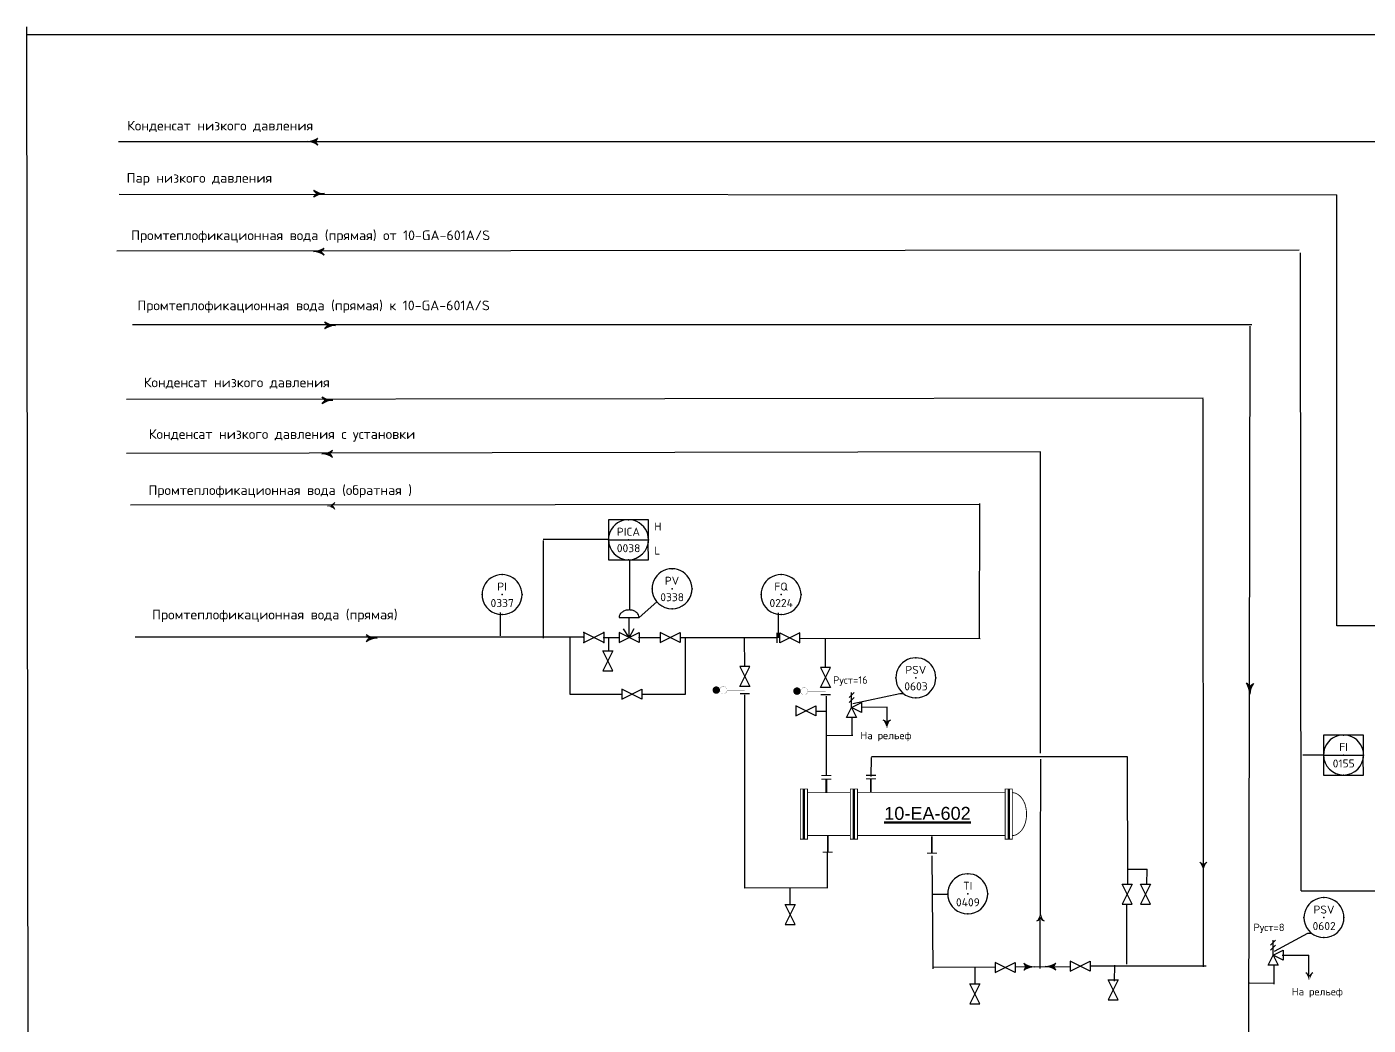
# Model space of a CAD drawing. Extents: x 71 to 279, y 48 to 143.
# Drawn here: x 143.11 to 163.84, y 62.29 to 77.71 of the extents above; entities that cross this region are included whole.
import ezdxf
from ezdxf.enums import TextEntityAlignment as Align

# ---------------------------------------------------------------- set-up
doc = ezdxf.new("R2010")
doc.units = 0
doc.header["$MEASUREMENT"] = 0
doc.linetypes.add('SDASH', pattern=[0.09375, 0.046875, -0.046875])
doc.layers.get('0').update_dxf_attribs({"linetype": 'CONTINUOUS'})
for name, color, linetype in [('IN-ATTRIBS', 7, 'CONTINUOUS'), ('IN-INST-TAP', 7, 'CONTINUOUS'), ('IN-INSTRUMENT', 7, 'SDASH'), ('IN-MAJ-PROC', 7, 'CONTINUOUS'), ('IN-MIN-PROC', 7, 'CONTINUOUS'), ('IN-PNEUMATIC', 7, 'CONTINUOUS'), ('IN-TEXT', 51, 'CONTINUOUS'), ('LASER', 7, 'CONTINUOUS')]:
    doc.layers.add(name, color=color, linetype=linetype)
doc.styles.add('ATTRIBS', font='SIMPLEX', dxfattribs={"width": 0.8, "height": 0.125})
doc.styles.add('HELV', font='HELV', dxfattribs={"height": 0.15})
doc.styles.add('NARROW', font='simplex', dxfattribs={"width": 0.75, "height": 0.1})
doc.styles.add('S1', font='SIMPLEX.shx')
doc.styles.add('SIMPLEX', font='SIMPLEX')

# ---------------------------------------------------------------- blocks, each defined once
blk = doc.blocks.new('BUBTEXT')
at = {"layer": 'IN-ATTRIBS'}
for p in [(0, 0.25), (-0.25, 0), (0, 0), (0.25, 0), (0, -0.25)]:
    blk.add_point(p, dxfattribs=at)
at = {"layer": 'IN-ATTRIBS', "flags": 1}
for tag, style, width, p in [('IDNUM', 'ATTRIBS', 0.8, (0.009, 0.584)), ('DWGNO', 'ATTRIBS', 0.8, (0.003, 0.447)), ('FILENO', 'ATTRIBS', 0.8, (-0.003, 0.311)), ('LOC', 'ATTRIBS', 0.8, (-0.08, -0.422)), ('SIG', 'ATTRIBS', 0.8, (-0.087, -0.563)), ('INSTALL', 'ATTRIBS', 0.8, (-0.087, -0.699)), ('SERV', 'ATTRIBS', 0.8, (-0.083, -0.838)), ('DATE', 'ATTRIBS', 0.8, (-0.088, -0.969)), ('DES', 'NARROW', 0.75, (-0.087, -1.102)), ('CSYS', 'NARROW', 0.75, (-0.087, -1.243))]:
    blk.add_attdef(tag, text='', height=0.1, dxfattribs=dict(at, style=style, width=width)).set_placement(p, align=Align.CENTER)
at = {"layer": 'IN-ATTRIBS', "style": 'ATTRIBS', "flags": 1}
blk.add_attdef('SYSCDI', text='', height=0.1, dxfattribs=at).set_placement((-0.312, 0.312), align=Align.RIGHT)
at = {"layer": 'IN-ATTRIBS', "style": 'S1'}
for tag, p in [('XT', (0.324, 0.257)), ('A1', (0.323, 0.115)), ('A2', (0.323, -0.035)), ('A3', (0.323, -0.185)), ('RES', (0.323, -0.342))]:
    blk.add_attdef(tag, p, '', height=0.1, dxfattribs=at)
at = {"layer": 'IN-ATTRIBS', "style": 'ATTRIBS'}
blk.add_attdef('SYSCDV', text='', height=0.1, dxfattribs=at).set_placement((-0.312, 0.141), align=Align.RIGHT)
at = {"layer": 'IN-ATTRIBS', "style": 'S1'}
for tag, p in [('INSTTYPE', (0, 0.05)), ('TAGNUM', (0.002, -0.156)), ('MD', (0.402, -0.565)), ('SZ', (0.402, -0.696))]:
    blk.add_attdef(tag, text='', height=0.1, dxfattribs=at).set_placement(p, align=Align.CENTER)
blk = doc.blocks.new('VALVTEXT')
at = {"layer": 'IN-ATTRIBS'}
for p in [(0, 0.0625), (0, 0), (0.25, 0.0625), (0.25, 0), (0, -0.0625), (0.25, -0.0625)]:
    blk.add_point(p, dxfattribs=at)
at = {"layer": 'IN-ATTRIBS', "style": 'S1', "flags": 1}
for tag, p in [('DWGNO', (0.125, 0.4375)), ('IDNUM', (0.125, 0.5625)), ('FILENO', (0.125, 0.3125))]:
    blk.add_attdef(tag, text='', height=0.1, dxfattribs=at).set_placement(p, align=Align.CENTER)
at = {"layer": 'IN-ATTRIBS', "style": 'S1'}
for tag, p in [('MODE', (0.125, 0.078125)), ('SIZE', (0.125, -0.1875))]:
    blk.add_attdef(tag, text='', height=0.1, dxfattribs=at).set_placement(p, align=Align.CENTER)
blk = doc.blocks.new('PE2')
for points in [[(0, 0, 0.150368), (0.188, 0.062, 0.150368)], [(0.125, 0, 0.206864), (0.188, 0.062, 0.206864)], [(0.125, 0, -0.206864), (0.188, -0.062, -0.206864)]]:
    blk.add_lwpolyline(points, format="xyb")
blk.add_arc((-0.008, -0.336), 0.336, 54.4623, 88.6678)
for points in [[(0, 0), (0.125, 0), (0.04, 0.003), (0.141, 0.008)], [(0, 0), (0.125, 0), (0.04, -0.003), (0.141, -0.008)], [(0.04, 0.003), (0.141, 0.008), (0.079, 0.011), (0.156, 0.019)], [(0.079, 0.011), (0.156, 0.019), (0.117, 0.024), (0.169, 0.031)], [(0.117, 0.024), (0.169, 0.031), (0.154, 0.041), (0.179, 0.046)], [(0.154, 0.041), (0.179, 0.046), (0.188, 0.062)], [(0.04, -0.003), (0.141, -0.008), (0.079, -0.011), (0.156, -0.019)], [(0.079, -0.011), (0.156, -0.019), (0.117, -0.024), (0.169, -0.031)], [(0.117, -0.024), (0.169, -0.031), (0.154, -0.041), (0.179, -0.046)], [(0.154, -0.041), (0.179, -0.046), (0.188, -0.062)]]:
    blk.add_solid(points)

msp = doc.modelspace()

# ---------------------------------------------------------------- linework, layer by layer
at = {"color": 7}
for p, q in [((143.151, 52.375), (143.114, 77.714)), ((152.1, 69.795, 0.76), (151.09, 69.794, 0.76)), ((151.09, 69.779, 0.76), (151.09, 68.272, 0.76)), ((150.434, 68.308, 0.76), (150.434, 68.666, 0.76)), ((150.566, 68.609, 0.76), (150.566, 68.609, 0.76)), ((154.728, 68.276, 0.76), (154.728, 68.661, 0.76)), ((154.811, 68.619, 0.76), (154.811, 68.619, 0.76)), ((155.876, 67.265, 0.76), (156.6, 67.416, 0.76)), ((156.6, 67.416, 0.76), (156.658, 67.416, 0.76)), ((162.826, 66.464, 0.76), (162.829, 66.464, 0.76)), ((163.158, 66.464, 0.76), (162.826, 66.464, 0.76)), ((157.343, 64.314, 0.76), (157.105, 64.314, 0.76)), ((162.388, 63.439, 0.76), (162.907, 63.713, 0.76)), ((162.907, 63.713, 0.76), (162.964, 63.713, 0.76))]:
    msp.add_line(p, q, dxfattribs=at)
at = {"color": 6, "linetype": 'Continuous'}
msp.add_line((143.114, 77.594), (209.845, 77.594), dxfattribs=at)
at = {"color": 3}
msp.add_line((161.995, 61.924, 0.76), (162.014, 73.089, 0.76), dxfattribs=at)
at = {"color": 3, "linetype": 'Continuous'}
for p, q in [((157.837, 70.337, 0.76), (144.716, 70.328, 0.76)), ((164.628, 68.462, 0.76), (163.353, 68.464, 0.76)), ((151.498, 68.287, 0.76), (144.79, 68.287, 0.76)), ((151.723, 68.288, 0.76), (151.486, 68.288, 0.76)), ((151.506, 68.279, 0.76), (151.506, 67.408, 0.76)), ((152.256, 68.277, 0.76), (152.019, 68.277, 0.76)), ((152.896, 68.276, 0.76), (152.584, 68.277, 0.76)), ((153.289, 67.408, 0.76), (153.289, 68.282, 0.76)), ((151.506, 67.408, 0.76), (152.309, 67.408, 0.76)), ((152.616, 67.408, 0.76), (153.289, 67.408, 0.76))]:
    msp.add_line(p, q, dxfattribs=at)
at = {"linetype": 'Continuous'}
for p, q in [((152.1, 69.792, 0.76), (152.718, 69.792, 0.76)), ((152.42, 69.149, 0.76), (152.42, 69.149, 0.76)), ((152.42, 68.28, 0.76), (152.332, 68.416, 0.76)), ((152.42, 68.279, 0.76), (152.498, 68.421, 0.76)), ((163.148, 66.467, 0.76), (163.766, 66.467, 0.76))]:
    msp.add_line(p, q, dxfattribs=at)
at = {"color": 2}
for p, q in [((152.265, 68.591, 0.76), (152.574, 68.591, 0.76)), ((152.42, 68.282, 0.76), (152.42, 68.591, 0.76)), ((152.574, 68.205, 0.76), (152.265, 68.359, 0.76)), ((152.265, 68.205, 0.76), (152.574, 68.359, 0.76)), ((152.265, 68.359, 0.76), (152.265, 68.205, 0.76)), ((152.574, 68.359, 0.76), (152.574, 68.205, 0.76)), ((154.706, 68.201, 0.76), (154.706, 68.355, 0.76)), ((155.896, 67.432, 0.76), (155.818, 67.355, 0.76)), ((155.896, 67.355, 0.76), (155.818, 67.278, 0.76)), ((155.857, 67.2, 0.76), (155.857, 67.432, 0.76)), ((155.78, 67.046, 0.76), (155.857, 67.2, 0.76)), ((155.857, 67.2, 0.76), (156.011, 67.278, 0.76)), ((155.857, 67.2, 0.76), (155.934, 67.046, 0.76)), ((156.011, 67.123, 0.76), (155.857, 67.2, 0.76)), ((156.011, 67.278, 0.76), (156.011, 67.123, 0.76)), ((155.934, 67.046, 0.76), (155.78, 67.046, 0.76)), ((162.408, 63.607, 0.76), (162.331, 63.529, 0.76)), ((162.408, 63.529, 0.76), (162.331, 63.452, 0.76)), ((162.369, 63.375, 0.76), (162.369, 63.607, 0.76)), ((162.369, 63.375, 0.76), (162.524, 63.452, 0.76)), ((162.524, 63.452, 0.76), (162.524, 63.297, 0.76)), ((162.292, 63.22, 0.76), (162.369, 63.375, 0.76)), ((162.446, 63.22, 0.76), (162.292, 63.22, 0.76)), ((162.369, 63.375, 0.76), (162.446, 63.22, 0.76)), ((162.524, 63.297, 0.76), (162.369, 63.375, 0.76))]:
    msp.add_line(p, q, dxfattribs=at)
at = {"color": 2, "linetype": 'Continuous'}
msp.add_line((152.107, 68.066, 0.76), (152.105, 68.282, 0.76), dxfattribs=at)
at = {"elevation": 0.76}
for points in [[(152.718, 69.745), (152.718, 70.101), (152.1, 70.101), (152.1, 69.745)], [(152.1, 69.745), (152.1, 69.483), (152.718, 69.483), (152.714, 69.745)], [(163.766, 66.42), (163.766, 66.776), (163.148, 66.776), (163.148, 66.42)], [(163.148, 66.42), (163.148, 66.158), (163.766, 66.158), (163.762, 66.42)]]:
    msp.add_lwpolyline(points, dxfattribs=at)
at = {"color": 2, "elevation": 0.76}
msp.add_lwpolyline([(152.574, 68.591, 0.126822), (152.563, 68.634, 0.10607), (152.529, 68.673, 0.085783), (152.481, 68.698, 0.075445), (152.42, 68.707, 0.075445), (152.359, 68.698, 0.085783), (152.311, 68.673, 0.10607), (152.276, 68.634, 0.126822), (152.265, 68.591)], format="xyb", dxfattribs=at)
for points in [[(151.719, 68.205), (152.028, 68.359), (152.028, 68.205), (151.719, 68.359)], [(152.898, 68.205), (153.207, 68.359), (153.207, 68.205), (152.898, 68.359)], [(155.058, 68.355), (154.749, 68.201), (154.749, 68.355), (155.058, 68.201)], [(152.169, 67.767), (152.014, 68.076), (152.169, 68.076), (152.014, 67.767)], [(154.13, 67.525), (154.284, 67.834), (154.13, 67.834), (154.284, 67.525)], [(155.378, 67.509), (155.532, 67.818), (155.378, 67.818), (155.532, 67.509)], [(152.307, 67.329), (152.616, 67.484), (152.616, 67.329), (152.307, 67.484)], [(154.997, 67.071), (155.306, 67.225), (155.306, 67.071), (154.997, 67.225)], [(160.19, 64.162), (160.036, 64.472), (160.19, 64.472), (160.036, 64.162)], [(160.474, 64.161), (160.32, 64.47), (160.474, 64.47), (160.32, 64.161)], [(154.986, 63.847), (154.831, 64.156), (154.986, 64.156), (154.831, 63.847)], [(158.075, 63.107), (158.384, 63.261), (158.384, 63.107), (158.075, 63.261)], [(159.236, 63.128), (159.545, 63.283), (159.545, 63.128), (159.236, 63.283)], [(157.838, 62.626), (157.683, 62.935), (157.838, 62.935), (157.683, 62.626)], [(159.975, 62.685), (159.821, 62.994), (159.975, 62.994), (159.821, 62.685)]]:
    msp.add_lwpolyline(points, close=True, dxfattribs=at)
for points, const_width in [([(153.766, 67.498, -1), (153.766, 67.441, -1)], 0.0574), ([(153.876, 67.526, -1), (153.876, 67.413, -1)], 0.00221), ([(155.013, 67.483, -1), (155.013, 67.425, -1)], 0.0574), ([(155.124, 67.51, -1), (155.124, 67.398, -1)], 0.00221)]:
    msp.add_lwpolyline(points, format="xyb", close=True, dxfattribs=dict(at, const_width=const_width))
at = {"color": 2, "lineweight": 15, "const_width": 0.00441, "elevation": 0.76}
for points in [[(153.931, 67.47), (154.207, 67.47)], [(155.179, 67.454), (155.455, 67.454)]]:
    msp.add_lwpolyline(points, dxfattribs=at)
at = {"color": 3, "const_width": 0.0185, "elevation": 0.76}
for points in [[(154.284, 67.414), (154.13, 67.414)], [(155.532, 67.399), (155.378, 67.399)]]:
    msp.add_lwpolyline(points, dxfattribs=at)
at = {"color": 2, "const_width": 0.0185, "elevation": 0.76}
for points in [[(155.545, 66.15), (155.391, 66.15)], [(156.236, 66.154), (156.081, 66.154)]]:
    msp.add_lwpolyline(points, dxfattribs=at)
for centre, start, end in [((152.409, 69.792, 0.76), 351.1529, 188.8471), ((152.409, 69.792, 0.76), 180, 0), ((150.456, 68.945, 0.76), 351.1529, 188.8471), ((153.082, 69.035, 0.76), 351.1529, 188.8471), ((154.766, 68.945, 0.76), 351.1529, 188.8471), ((150.456, 68.945, 0.76), 188.8471, 351.1529), ((153.082, 69.035, 0.76), 188.8471, 351.1529), ((154.766, 68.945, 0.76), 188.8471, 351.1529), ((156.849, 67.659, 0.76), 351.1529, 188.8471), ((156.849, 67.659, 0.76), 188.8471, 351.1529), ((163.457, 66.467, 0.76), 351.1529, 188.8471), ((163.457, 66.467, 0.76), 180, 0), ((157.651, 64.323, 0.76), 351.1529, 188.8471), ((157.651, 64.323, 0.76), 188.8471, 351.1529), ((163.155, 63.956, 0.76), 351.1529, 188.8471), ((163.155, 63.956, 0.76), 188.8471, 351.1529)]:
    msp.add_arc(centre, 0.309, start, end)
for p in [(152.265, 68.282, 0.76), (152.574, 68.282, 0.76)]:
    msp.add_point(p)
at = {"layer": 'IN-INST-TAP', "color": 7}
msp.add_line((152.574, 68.591, 0.76), (152.85, 68.832, 0.76), dxfattribs=at)
at = {"layer": 'IN-MAJ-PROC', "color": 3}
for p, q in [((157.835, 68.274, 0.76), (157.838, 70.354, 0.76)), ((154.705, 68.276, 0.76), (153.207, 68.276, 0.76)), ((154.205, 67.837, 0.76), (154.204, 68.271, 0.76)), ((157.841, 68.264, 0.76), (155.059, 68.265, 0.76)), ((155.454, 67.816, 0.76), (155.453, 68.268, 0.76)), ((154.208, 64.413, 0.76), (154.208, 67.395, 0.76)), ((155.47, 66.158, 0.76), (155.47, 67.374, 0.76)), ((155.486, 64.414, 0.76), (155.486, 64.958, 0.76)), ((155.488, 64.414, 0.76), (154.208, 64.413, 0.76))]:
    msp.add_line(p, q, dxfattribs=at)
at = {"layer": 'IN-MAJ-PROC', "color": 6, "lineweight": 50}
for p, q in [((155.119, 65.174, 0.76), (155.119, 65.941, 0.76)), ((155.892, 65.174, 0.76), (155.892, 65.941, 0.76)), ((158.284, 65.174, 0.76), (158.284, 65.941, 0.76))]:
    msp.add_line(p, q, dxfattribs=at)
at = {"layer": 'IN-MAJ-PROC', "color": 6, "lineweight": 50, "elevation": 0.76}
for points, const_width in [([(155.466, 65.887), (155.466, 66.096)], 0.0265), ([(156.236, 66.099), (156.081, 66.099)], 0.0185), ([(156.152, 65.896), (156.152, 66.105)], 0.0265), ([(155.545, 66.095), (155.391, 66.095)], 0.0185), ([(155.175, 65.885), (155.837, 65.885)], 0.0132), ([(155.947, 65.885), (158.229, 65.885)], 0.0132), ([(155.175, 65.223), (155.837, 65.223)], 0.0132), ([(155.488, 65.23), (155.488, 64.967)], 0.0265), ([(155.947, 65.223), (158.229, 65.223)], 0.0132), ([(157.098, 65.213), (157.098, 64.95)], 0.0265), ([(155.411, 64.967), (155.566, 64.967)], 0.0185), ([(157.021, 64.95), (157.176, 64.95)], 0.0185)]:
    msp.add_lwpolyline(points, dxfattribs=dict(at, const_width=const_width))
at = {"layer": 'IN-MAJ-PROC', "color": 6, "lineweight": 50, "const_width": 0.0132, "elevation": 0.76}
for points in [[(155.175, 65.941), (155.175, 65.168), (155.064, 65.168), (155.064, 65.941)], [(155.947, 65.941), (155.947, 65.168), (155.837, 65.168), (155.837, 65.941)], [(158.339, 65.941), (158.339, 65.168), (158.229, 65.168), (158.229, 65.941)]]:
    msp.add_lwpolyline(points, close=True, dxfattribs=at)
msp.add_lwpolyline([(158.339, 65.885, -0.139889), (158.418, 65.863, -0.107118), (158.495, 65.788, -0.079812), (158.542, 65.686, -0.067459), (158.56, 65.554, -0.067459), (158.542, 65.423, -0.079812), (158.495, 65.32, -0.107118), (158.418, 65.246, -0.139889), (158.339, 65.223, -0.139889)], format="xyb", dxfattribs=at)
at = {"layer": 'IN-MIN-PROC', "color": 3}
for p, q in [((174.408, 75.935, 0.76), (144.533, 75.939, 0.76)), ((163.351, 75.116, 0.76), (144.541, 75.125, 0.76)), ((163.353, 68.464, 0.76), (163.354, 75.12, 0.76)), ((162.772, 74.264, 0.76), (144.507, 74.251, 0.76)), ((162.8, 64.368), (162.792, 74.222)), ((162.04, 73.11, 0.76), (144.749, 73.11, 0.76)), ((162.8, 64.368), (167.278, 64.374, 0.76))]:
    msp.add_line(p, q, dxfattribs=at)
at = {"layer": 'IN-MIN-PROC', "color": 5}
for p, q in [((161.286, 71.98, 0.76), (144.654, 71.956, 0.76)), ((161.292, 63.194, 0.76), (161.286, 71.967, 0.76)), ((158.776, 71.152, 0.76), (144.654, 71.125, 0.76)), ((158.776, 66.497, 0.76), (158.776, 71.152, 0.76)), ((156.161, 66.134, 0.76), (156.162, 66.43, 0.76)), ((160.121, 66.438, 1.521), (156.162, 66.439, 0.76)), ((158.77, 63.168, 1.521), (158.778, 66.404, 1.521)), ((160.122, 64.468, 1.521), (160.121, 66.438, 1.521)), ((157.118, 63.163, 0.76), (157.101, 64.91, 0.76)), ((160.11, 63.235, 0.76), (160.11, 64.162, 0.76)), ((159.545, 63.21, 0.76), (161.335, 63.21, 0.76)), ((157.124, 63.188, 0.76), (158.075, 63.193, 0.76)), ((158.384, 63.196, 0.76), (159.236, 63.201, 0.76))]:
    msp.add_line(p, q, dxfattribs=at)
at = {"layer": 'IN-MIN-PROC', "color": 2}
for p, q in [((155.303, 67.145, 0.76), (155.461, 67.145, 0.76)), ((156.406, 67.205, 0.76), (156.011, 67.203, 0.76)), ((156.405, 66.918, 0.76), (156.406, 67.205, 0.76)), ((155.865, 66.766, 0.76), (155.865, 67.043, 0.76)), ((155.874, 66.766, 0.76), (155.462, 66.764, 0.76)), ((160.132, 64.704, 0.76), (160.423, 64.703, 0.76)), ((160.419, 64.469, 0.76), (160.423, 64.703, 0.76)), ((154.907, 64.158, 0.76), (154.908, 64.409, 0.76)), ((159.92, 62.972, 0.76), (159.921, 63.223, 0.76)), ((162.387, 62.929, 0.76), (162.387, 63.228, 0.76)), ((162.921, 63.373, 0.76), (162.507, 63.373, 0.76)), ((162.921, 63.077, 0.76), (162.922, 63.376, 0.76)), ((157.765, 62.928, 0.76), (157.766, 63.179, 0.76)), ((162.387, 62.94, 0.76), (162.002, 62.944, 0.76))]:
    msp.add_line(p, q, dxfattribs=at)
at = {"layer": 'IN-MIN-PROC', "color": 5}
for centre, radius, start, end in [((147.439, 76.238, 0.76), 0.297, 271.3322, 305.5377), ((147.439, 75.645, 0.76), 0.297, 54.4623, 88.6678), ((147.52, 76.033, 0.76), 0.0983, 291.6248, 338.3752), ((147.52, 75.85, 0.76), 0.0983, 21.6248, 68.3752), ((147.637, 75.229, 0.76), 0.0983, 201.6248, 248.3752), ((147.718, 75.434, 0.76), 0.297, 234.4623, 268.6678), ((147.637, 75.046, 0.76), 0.0983, 111.6248, 158.3752), ((147.718, 74.841, 0.76), 0.297, 91.3322, 125.5377), ((147.534, 74.539, 0.76), 0.297, 271.3322, 305.5377), ((147.534, 73.946, 0.76), 0.297, 54.4623, 88.6678), ((147.615, 74.334, 0.76), 0.0983, 291.6248, 338.3752), ((147.615, 74.151, 0.76), 0.0983, 21.6248, 68.3752), ((147.807, 73.194, 0.76), 0.0983, 201.6248, 248.3752), ((147.888, 73.4, 0.76), 0.297, 234.4623, 268.6678), ((147.807, 73.012, 0.76), 0.0983, 111.6248, 158.3752), ((147.888, 72.806, 0.76), 0.297, 91.3322, 125.5377), ((147.848, 72.242, 0.76), 0.297, 234.4623, 268.6678), ((147.766, 72.037, 0.76), 0.0983, 201.6248, 248.3752), ((147.848, 71.649, 0.76), 0.297, 91.3322, 125.5377), ((147.766, 71.854, 0.76), 0.0983, 111.6248, 158.3752), ((147.665, 71.415, 0.76), 0.297, 271.3322, 305.5377), ((147.665, 70.822, 0.76), 0.297, 54.4623, 88.6678), ((147.746, 71.21, 0.76), 0.0983, 291.6248, 338.3752), ((147.746, 71.027, 0.76), 0.0983, 21.6248, 68.3752), ((147.782, 70.406, 0.76), 0.0983, 291.6248, 338.3752), ((147.782, 70.224, 0.76), 0.0983, 21.6248, 68.3752), ((148.451, 68.364, 0.76), 0.0983, 201.6248, 248.3752), ((148.532, 68.569, 0.76), 0.297, 234.4623, 268.6678), ((148.532, 67.975, 0.76), 0.297, 91.3322, 125.5377), ((148.451, 68.181, 0.76), 0.0983, 111.6248, 158.3752), ((156.309, 66.914, 0.76), 0.0983, 21.6248, 68.3752), ((156.492, 66.914, 0.76), 0.0983, 111.6248, 158.3752), ((161.199, 64.716, 0.76), 0.0983, 21.6248, 68.3752), ((161.382, 64.716, 0.76), 0.0983, 111.6248, 158.3752), ((158.683, 63.997, 1.521), 0.0983, 291.6248, 338.3752), ((158.866, 63.997, 1.521), 0.0983, 201.6248, 248.3752), ((158.609, 63.288, 0.76), 0.0983, 201.6248, 248.3752), ((158.69, 63.493, 0.76), 0.297, 234.4623, 268.6678), ((158.839, 63.496, 0.76), 0.297, 271.3322, 305.5377), ((158.92, 63.291, 0.76), 0.0983, 291.6248, 338.3752), ((158.69, 62.9, 0.76), 0.297, 91.3322, 125.5377), ((158.609, 63.105, 0.76), 0.0983, 111.6248, 158.3752), ((158.839, 62.903, 0.76), 0.297, 54.4623, 88.6678), ((158.92, 63.108, 0.76), 0.0983, 21.6248, 68.3752)]:
    msp.add_arc(centre, radius, start, end, dxfattribs=at)
at = {"layer": 'IN-MIN-PROC', "color": 2}
for centre, start, end in [((162.837, 63.009, 0.76), 21.6248, 68.3752), ((163.019, 63.009, 0.76), 111.6248, 158.3752)]:
    msp.add_arc(centre, 0.0983, start, end, dxfattribs=at)
at = {"layer": 'IN-MIN-PROC', "color": 5}
for points in [[(147.446, 75.942, 0.76), (147.556, 75.942, 0.76), (147.481, 75.945, 0.76), (147.57, 75.949, 0.76)], [(147.446, 75.942, 0.76), (147.556, 75.942, 0.76), (147.481, 75.939, 0.76), (147.57, 75.935, 0.76)], [(147.481, 75.945, 0.76), (147.57, 75.949, 0.76), (147.516, 75.952, 0.76), (147.583, 75.958, 0.76)], [(147.481, 75.939, 0.76), (147.57, 75.935, 0.76), (147.516, 75.932, 0.76), (147.583, 75.925, 0.76)], [(147.516, 75.952, 0.76), (147.583, 75.958, 0.76), (147.549, 75.963, 0.76), (147.595, 75.969, 0.76)], [(147.516, 75.932, 0.76), (147.583, 75.925, 0.76), (147.549, 75.92, 0.76), (147.595, 75.914, 0.76)], [(147.549, 75.963, 0.76), (147.595, 75.969, 0.76), (147.581, 75.978, 0.76), (147.604, 75.982, 0.76)], [(147.549, 75.92, 0.76), (147.595, 75.914, 0.76), (147.581, 75.905, 0.76), (147.604, 75.901, 0.76)], [(147.581, 75.978, 0.76), (147.604, 75.982, 0.76), (147.611, 75.997, 0.76)], [(147.581, 75.905, 0.76), (147.604, 75.901, 0.76), (147.611, 75.886, 0.76)], [(147.576, 75.174, 0.76), (147.553, 75.178, 0.76), (147.546, 75.192, 0.76)], [(147.576, 75.101, 0.76), (147.553, 75.096, 0.76), (147.546, 75.082, 0.76)], [(147.608, 75.158, 0.76), (147.562, 75.165, 0.76), (147.576, 75.174, 0.76), (147.553, 75.178, 0.76)], [(147.608, 75.116, 0.76), (147.562, 75.109, 0.76), (147.576, 75.101, 0.76), (147.553, 75.096, 0.76)], [(147.642, 75.147, 0.76), (147.574, 75.154, 0.76), (147.608, 75.158, 0.76), (147.562, 75.165, 0.76)], [(147.642, 75.127, 0.76), (147.574, 75.121, 0.76), (147.608, 75.116, 0.76), (147.562, 75.109, 0.76)], [(147.676, 75.14, 0.76), (147.587, 75.144, 0.76), (147.642, 75.147, 0.76), (147.574, 75.154, 0.76)], [(147.676, 75.134, 0.76), (147.587, 75.13, 0.76), (147.642, 75.127, 0.76), (147.574, 75.121, 0.76)], [(147.712, 75.137, 0.76), (147.601, 75.137, 0.76), (147.676, 75.14, 0.76), (147.587, 75.144, 0.76)], [(147.712, 75.137, 0.76), (147.601, 75.137, 0.76), (147.676, 75.134, 0.76), (147.587, 75.13, 0.76)], [(147.541, 74.243, 0.76), (147.651, 74.243, 0.76), (147.576, 74.246, 0.76), (147.666, 74.25, 0.76)], [(147.541, 74.243, 0.76), (147.651, 74.243, 0.76), (147.576, 74.24, 0.76), (147.666, 74.236, 0.76)], [(147.576, 74.246, 0.76), (147.666, 74.25, 0.76), (147.611, 74.253, 0.76), (147.679, 74.259, 0.76)], [(147.576, 74.24, 0.76), (147.666, 74.236, 0.76), (147.611, 74.233, 0.76), (147.679, 74.226, 0.76)], [(147.611, 74.253, 0.76), (147.679, 74.259, 0.76), (147.645, 74.264, 0.76), (147.69, 74.271, 0.76)], [(147.611, 74.233, 0.76), (147.679, 74.226, 0.76), (147.645, 74.222, 0.76), (147.69, 74.215, 0.76)], [(147.645, 74.264, 0.76), (147.69, 74.271, 0.76), (147.677, 74.279, 0.76), (147.7, 74.284, 0.76)], [(147.645, 74.222, 0.76), (147.69, 74.215, 0.76), (147.677, 74.207, 0.76), (147.7, 74.202, 0.76)], [(147.677, 74.279, 0.76), (147.7, 74.284, 0.76), (147.707, 74.298, 0.76)], [(147.677, 74.207, 0.76), (147.7, 74.202, 0.76), (147.707, 74.188, 0.76)], [(147.746, 73.139, 0.76), (147.723, 73.144, 0.76), (147.716, 73.158, 0.76)], [(147.746, 73.067, 0.76), (147.723, 73.062, 0.76), (147.716, 73.048, 0.76)], [(147.778, 73.124, 0.76), (147.732, 73.131, 0.76), (147.746, 73.139, 0.76), (147.723, 73.144, 0.76)], [(147.778, 73.082, 0.76), (147.732, 73.075, 0.76), (147.746, 73.067, 0.76), (147.723, 73.062, 0.76)], [(147.811, 73.113, 0.76), (147.743, 73.12, 0.76), (147.778, 73.124, 0.76), (147.732, 73.131, 0.76)], [(147.811, 73.093, 0.76), (147.743, 73.087, 0.76), (147.778, 73.082, 0.76), (147.732, 73.075, 0.76)], [(147.846, 73.106, 0.76), (147.756, 73.11, 0.76), (147.811, 73.113, 0.76), (147.743, 73.12, 0.76)], [(147.846, 73.1, 0.76), (147.756, 73.096, 0.76), (147.811, 73.093, 0.76), (147.743, 73.087, 0.76)], [(147.881, 73.103, 0.76), (147.771, 73.103, 0.76), (147.846, 73.106, 0.76), (147.756, 73.11, 0.76)], [(147.881, 73.103, 0.76), (147.771, 73.103, 0.76), (147.846, 73.1, 0.76), (147.756, 73.096, 0.76)], [(147.705, 71.982, 0.76), (147.682, 71.986, 0.76), (147.675, 72, 0.76)], [(147.737, 71.966, 0.76), (147.692, 71.973, 0.76), (147.705, 71.982, 0.76), (147.682, 71.986, 0.76)], [(147.737, 71.924, 0.76), (147.692, 71.917, 0.76), (147.705, 71.909, 0.76), (147.682, 71.904, 0.76)], [(147.771, 71.955, 0.76), (147.703, 71.962, 0.76), (147.737, 71.966, 0.76), (147.692, 71.973, 0.76)], [(147.771, 71.935, 0.76), (147.703, 71.929, 0.76), (147.737, 71.924, 0.76), (147.692, 71.917, 0.76)], [(147.805, 71.948, 0.76), (147.716, 71.952, 0.76), (147.771, 71.955, 0.76), (147.703, 71.962, 0.76)], [(147.805, 71.942, 0.76), (147.716, 71.938, 0.76), (147.771, 71.935, 0.76), (147.703, 71.929, 0.76)], [(147.841, 71.945, 0.76), (147.73, 71.945, 0.76), (147.805, 71.948, 0.76), (147.716, 71.952, 0.76)], [(147.841, 71.945, 0.76), (147.73, 71.945, 0.76), (147.805, 71.942, 0.76), (147.716, 71.938, 0.76)], [(147.705, 71.909, 0.76), (147.682, 71.904, 0.76), (147.675, 71.89, 0.76)], [(147.671, 71.118, 0.76), (147.782, 71.118, 0.76), (147.707, 71.121, 0.76), (147.796, 71.125, 0.76)], [(147.671, 71.118, 0.76), (147.782, 71.118, 0.76), (147.707, 71.115, 0.76), (147.796, 71.111, 0.76)], [(147.707, 71.121, 0.76), (147.796, 71.125, 0.76), (147.741, 71.128, 0.76), (147.809, 71.135, 0.76)], [(147.707, 71.115, 0.76), (147.796, 71.111, 0.76), (147.741, 71.108, 0.76), (147.809, 71.102, 0.76)], [(147.741, 71.128, 0.76), (147.809, 71.135, 0.76), (147.775, 71.139, 0.76), (147.821, 71.146, 0.76)], [(147.741, 71.108, 0.76), (147.809, 71.102, 0.76), (147.775, 71.097, 0.76), (147.821, 71.09, 0.76)], [(147.775, 71.139, 0.76), (147.821, 71.146, 0.76), (147.807, 71.154, 0.76), (147.83, 71.159, 0.76)], [(147.775, 71.097, 0.76), (147.821, 71.09, 0.76), (147.807, 71.082, 0.76), (147.83, 71.077, 0.76)], [(147.807, 71.154, 0.76), (147.83, 71.159, 0.76), (147.837, 71.173, 0.76)], [(147.807, 71.082, 0.76), (147.83, 71.077, 0.76), (147.837, 71.063, 0.76)], [(147.744, 70.318, 0.76), (147.833, 70.322, 0.76), (147.778, 70.325, 0.76), (147.846, 70.331, 0.76)], [(147.744, 70.312, 0.76), (147.833, 70.308, 0.76), (147.778, 70.305, 0.76), (147.846, 70.299, 0.76)], [(147.778, 70.325, 0.76), (147.846, 70.331, 0.76), (147.812, 70.336, 0.76), (147.857, 70.343, 0.76)], [(147.778, 70.305, 0.76), (147.846, 70.299, 0.76), (147.812, 70.294, 0.76), (147.857, 70.287, 0.76)], [(147.812, 70.336, 0.76), (147.857, 70.343, 0.76), (147.844, 70.351, 0.76), (147.867, 70.356, 0.76)], [(147.812, 70.294, 0.76), (147.857, 70.287, 0.76), (147.844, 70.279, 0.76), (147.867, 70.274, 0.76)], [(147.844, 70.351, 0.76), (147.867, 70.356, 0.76), (147.874, 70.37, 0.76)], [(147.844, 70.279, 0.76), (147.867, 70.274, 0.76), (147.874, 70.26, 0.76)], [(148.389, 68.308, 0.76), (148.367, 68.313, 0.76), (148.359, 68.327, 0.76)], [(148.389, 68.236, 0.76), (148.367, 68.231, 0.76), (148.359, 68.217, 0.76)], [(148.421, 68.293, 0.76), (148.376, 68.3, 0.76), (148.389, 68.308, 0.76), (148.367, 68.313, 0.76)], [(148.421, 68.251, 0.76), (148.376, 68.244, 0.76), (148.389, 68.236, 0.76), (148.367, 68.231, 0.76)], [(148.455, 68.282, 0.76), (148.387, 68.289, 0.76), (148.421, 68.293, 0.76), (148.376, 68.3, 0.76)], [(148.455, 68.262, 0.76), (148.387, 68.256, 0.76), (148.421, 68.251, 0.76), (148.376, 68.244, 0.76)], [(148.49, 68.275, 0.76), (148.4, 68.279, 0.76), (148.455, 68.282, 0.76), (148.387, 68.289, 0.76)], [(148.49, 68.269, 0.76), (148.4, 68.265, 0.76), (148.455, 68.262, 0.76), (148.387, 68.256, 0.76)], [(148.525, 68.272, 0.76), (148.415, 68.272, 0.76), (148.49, 68.275, 0.76), (148.4, 68.279, 0.76)], [(148.525, 68.272, 0.76), (148.415, 68.272, 0.76), (148.49, 68.269, 0.76), (148.4, 68.265, 0.76)], [(156.364, 66.975, 0.76), (156.36, 66.998, 0.76), (156.346, 67.005, 0.76)], [(156.379, 66.943, 0.76), (156.373, 66.989, 0.76), (156.364, 66.975, 0.76), (156.36, 66.998, 0.76)], [(156.391, 66.909, 0.76), (156.384, 66.977, 0.76), (156.379, 66.943, 0.76), (156.373, 66.989, 0.76)], [(156.398, 66.875, 0.76), (156.394, 66.964, 0.76), (156.391, 66.909, 0.76), (156.384, 66.977, 0.76)], [(156.404, 66.875, 0.76), (156.408, 66.964, 0.76), (156.411, 66.909, 0.76), (156.417, 66.977, 0.76)], [(156.411, 66.909, 0.76), (156.417, 66.977, 0.76), (156.422, 66.943, 0.76), (156.428, 66.989, 0.76)], [(156.422, 66.943, 0.76), (156.428, 66.989, 0.76), (156.437, 66.975, 0.76), (156.442, 66.998, 0.76)], [(156.437, 66.975, 0.76), (156.442, 66.998, 0.76), (156.456, 67.005, 0.76)], [(161.254, 64.778, 0.76), (161.25, 64.801, 0.76), (161.235, 64.808, 0.76)], [(161.269, 64.746, 0.76), (161.263, 64.791, 0.76), (161.254, 64.778, 0.76), (161.25, 64.801, 0.76)], [(161.281, 64.712, 0.76), (161.274, 64.78, 0.76), (161.269, 64.746, 0.76), (161.263, 64.791, 0.76)], [(161.288, 64.677, 0.76), (161.284, 64.767, 0.76), (161.281, 64.712, 0.76), (161.274, 64.78, 0.76)], [(161.294, 64.677, 0.76), (161.298, 64.767, 0.76), (161.301, 64.712, 0.76), (161.307, 64.78, 0.76)], [(161.301, 64.712, 0.76), (161.307, 64.78, 0.76), (161.312, 64.746, 0.76), (161.318, 64.791, 0.76)], [(161.312, 64.746, 0.76), (161.318, 64.791, 0.76), (161.327, 64.778, 0.76), (161.331, 64.801, 0.76)], [(161.327, 64.778, 0.76), (161.331, 64.801, 0.76), (161.346, 64.808, 0.76)], [(158.772, 64.035, 1.521), (158.768, 63.946, 1.521), (158.765, 64.001, 1.521), (158.758, 63.933, 1.521)], [(158.778, 64.035, 1.521), (158.782, 63.946, 1.521), (158.785, 64.001, 1.521), (158.791, 63.933, 1.521)], [(158.738, 63.935, 1.521), (158.734, 63.912, 1.521), (158.72, 63.905, 1.521)], [(158.754, 63.967, 1.521), (158.747, 63.922, 1.521), (158.738, 63.935, 1.521), (158.734, 63.912, 1.521)], [(158.765, 64.001, 1.521), (158.758, 63.933, 1.521), (158.754, 63.967, 1.521), (158.747, 63.922, 1.521)], [(158.785, 64.001, 1.521), (158.791, 63.933, 1.521), (158.796, 63.967, 1.521), (158.803, 63.922, 1.521)], [(158.796, 63.967, 1.521), (158.803, 63.922, 1.521), (158.811, 63.935, 1.521), (158.816, 63.912, 1.521)], [(158.811, 63.935, 1.521), (158.816, 63.912, 1.521), (158.83, 63.905, 1.521)], [(158.547, 63.233, 0.76), (158.525, 63.238, 0.76), (158.517, 63.252, 0.76)], [(158.579, 63.218, 0.76), (158.534, 63.225, 0.76), (158.547, 63.233, 0.76), (158.525, 63.238, 0.76)], [(158.613, 63.207, 0.76), (158.545, 63.213, 0.76), (158.579, 63.218, 0.76), (158.534, 63.225, 0.76)], [(158.648, 63.2, 0.76), (158.558, 63.204, 0.76), (158.613, 63.207, 0.76), (158.545, 63.213, 0.76)], [(158.846, 63.2, 0.76), (158.956, 63.2, 0.76), (158.881, 63.203, 0.76), (158.97, 63.207, 0.76)], [(158.881, 63.203, 0.76), (158.97, 63.207, 0.76), (158.916, 63.21, 0.76), (158.984, 63.216, 0.76)], [(158.916, 63.21, 0.76), (158.984, 63.216, 0.76), (158.949, 63.221, 0.76), (158.995, 63.228, 0.76)], [(158.949, 63.221, 0.76), (158.995, 63.228, 0.76), (158.981, 63.236, 0.76), (159.004, 63.241, 0.76)], [(158.981, 63.236, 0.76), (159.004, 63.241, 0.76), (159.011, 63.255, 0.76)], [(158.547, 63.16, 0.76), (158.525, 63.156, 0.76), (158.517, 63.142, 0.76)], [(158.579, 63.176, 0.76), (158.534, 63.169, 0.76), (158.547, 63.16, 0.76), (158.525, 63.156, 0.76)], [(158.613, 63.187, 0.76), (158.545, 63.18, 0.76), (158.579, 63.176, 0.76), (158.534, 63.169, 0.76)], [(158.648, 63.194, 0.76), (158.558, 63.19, 0.76), (158.613, 63.187, 0.76), (158.545, 63.18, 0.76)], [(158.683, 63.197, 0.76), (158.573, 63.197, 0.76), (158.648, 63.2, 0.76), (158.558, 63.204, 0.76)], [(158.683, 63.197, 0.76), (158.573, 63.197, 0.76), (158.648, 63.194, 0.76), (158.558, 63.19, 0.76)], [(158.846, 63.2, 0.76), (158.956, 63.2, 0.76), (158.881, 63.197, 0.76), (158.97, 63.193, 0.76)], [(158.881, 63.197, 0.76), (158.97, 63.193, 0.76), (158.916, 63.19, 0.76), (158.984, 63.183, 0.76)], [(158.916, 63.19, 0.76), (158.984, 63.183, 0.76), (158.949, 63.179, 0.76), (158.995, 63.172, 0.76)], [(158.949, 63.179, 0.76), (158.995, 63.172, 0.76), (158.981, 63.163, 0.76), (159.004, 63.159, 0.76)], [(158.981, 63.163, 0.76), (159.004, 63.159, 0.76), (159.011, 63.145, 0.76)]]:
    msp.add_solid(points, dxfattribs=at)
at = {"layer": 'IN-MIN-PROC', "color": 2}
for points in [[(162.892, 63.071, 0.76), (162.887, 63.093, 0.76), (162.873, 63.101, 0.76)], [(162.907, 63.039, 0.76), (162.9, 63.084, 0.76), (162.892, 63.071, 0.76), (162.887, 63.093, 0.76)], [(162.918, 63.005, 0.76), (162.912, 63.073, 0.76), (162.907, 63.039, 0.76), (162.9, 63.084, 0.76)], [(162.925, 62.97, 0.76), (162.921, 63.06, 0.76), (162.918, 63.005, 0.76), (162.912, 63.073, 0.76)], [(162.931, 62.97, 0.76), (162.935, 63.06, 0.76), (162.938, 63.005, 0.76), (162.944, 63.073, 0.76)], [(162.938, 63.005, 0.76), (162.944, 63.073, 0.76), (162.949, 63.039, 0.76), (162.956, 63.084, 0.76)], [(162.949, 63.039, 0.76), (162.956, 63.084, 0.76), (162.964, 63.071, 0.76), (162.969, 63.093, 0.76)], [(162.964, 63.071, 0.76), (162.969, 63.093, 0.76), (162.983, 63.101, 0.76)]]:
    msp.add_solid(points, dxfattribs=at)
at = {"layer": 'IN-PNEUMATIC', "color": 7}
msp.add_line((152.425, 69.483, 0.76), (152.425, 68.714, 0.76), dxfattribs=at)

# ---------------------------------------------------------------- block references
at = {"layer": 'IN-INSTRUMENT', "color": 7, "xscale": 1.236018633682005, "yscale": 1.236018633682005, "zscale": 1.236018633682}
for p, values in [((152.409, 69.792, 0.76), {'INSTTYPE': 'PICA', 'TAGNUM': '0038', 'A1': 'H', 'A3': 'L'}), ((150.456, 68.945, 0.76), {'INSTTYPE': 'PI', 'TAGNUM': '0337'}), ((153.082, 69.035, 0.76), {'INSTTYPE': 'PV', 'TAGNUM': '0338'}), ((154.766, 68.945, 0.76), {'INSTTYPE': 'FQ', 'TAGNUM': '0224'}), ((156.849, 67.659, 0.76), {'INSTTYPE': 'PSV', 'TAGNUM': '0603'}), ((163.457, 66.467, 0.76), {'INSTTYPE': 'FI', 'TAGNUM': '0155'}), ((157.651, 64.323, 0.76), {'INSTTYPE': 'TI', 'TAGNUM': '0409'}), ((163.155, 63.956, 0.76), {'INSTTYPE': 'PSV', 'TAGNUM': '0602'})]:
    msp.add_blockref('BUBTEXT', p, dxfattribs=at).add_auto_attribs(values)
at = {"layer": 'IN-MAJ-PROC', "color": 3, "xscale": 0.88287045263, "yscale": 0.88287045263, "zscale": 0.88287045263, "rotation": 88.26591755534251}
msp.add_blockref('PE2', (162.007, 67.408, 0.76), dxfattribs=at)
at = {"layer": 'IN-MIN-PROC', "color": 7, "xscale": 1.236018633682005, "yscale": 1.236018633682005, "zscale": 1.236018633682}
msp.add_blockref('VALVTEXT', (151.719, 68.282, 0.76), dxfattribs=at)

# ---------------------------------------------------------------- texts
at = {"layer": 'IN-TEXT', "color": 1, "style": 'SIMPLEX'}
for s, height, p in [('Конденсат низкого давления  ', 0.15, (144.663, 76.113, 0.76)), ('Пар низкого давления ', 0.15, (144.656, 75.305, 0.76)), ('Промтеплофикационная вода (прямая) от 10-GA-601A/S ', 0.15, (144.725, 74.419, 0.76)), ('Промтеплофикационная вода (прямая) к 10-GA-601A/S', 0.15, (144.822, 73.336, 0.76)), ('Конденсат низкого давления с установки', 0.15, (144.998, 71.349, 0.76)), ('Промтеплофикационная вода (прямая)  ', 0.15, (145.049, 68.561, 0.76)), ('Руст=16', 0.1148, (155.569, 67.568, 1.521)), ('На рельеф', 0.1148, (155.992, 66.711, 0.76)), ('Руст=8', 0.1148, (162.065, 63.747, 0.76)), ('На рельеф', 0.1148, (162.657, 62.754, 0.76))]:
    msp.add_text(s, height=height, dxfattribs=at).set_placement(p)
at = {"layer": 'IN-TEXT', "color": 1, "ltscale": 1.5, "style": 'SIMPLEX'}
msp.add_text('Промтеплофикационная вода (обратная )  ', height=0.15, dxfattribs=at).set_placement((144.993, 70.483, 0.76))
at = {"layer": 'IN-TEXT', "color": 4, "lineweight": 50, "style": 'HELV'}
msp.add_text('%%u10-EA-602', height=0.2, dxfattribs=at).set_placement((157.029, 65.466, 1.521), align=Align.CENTER)
at = {"layer": 'LASER', "color": 1, "lineweight": 50, "style": 'NARROW'}
msp.add_text('Конденсат низкого давления  ', height=0.15, dxfattribs=at).set_placement((144.92, 72.147, 0.76))

doc.saveas('drawing.dxf')
